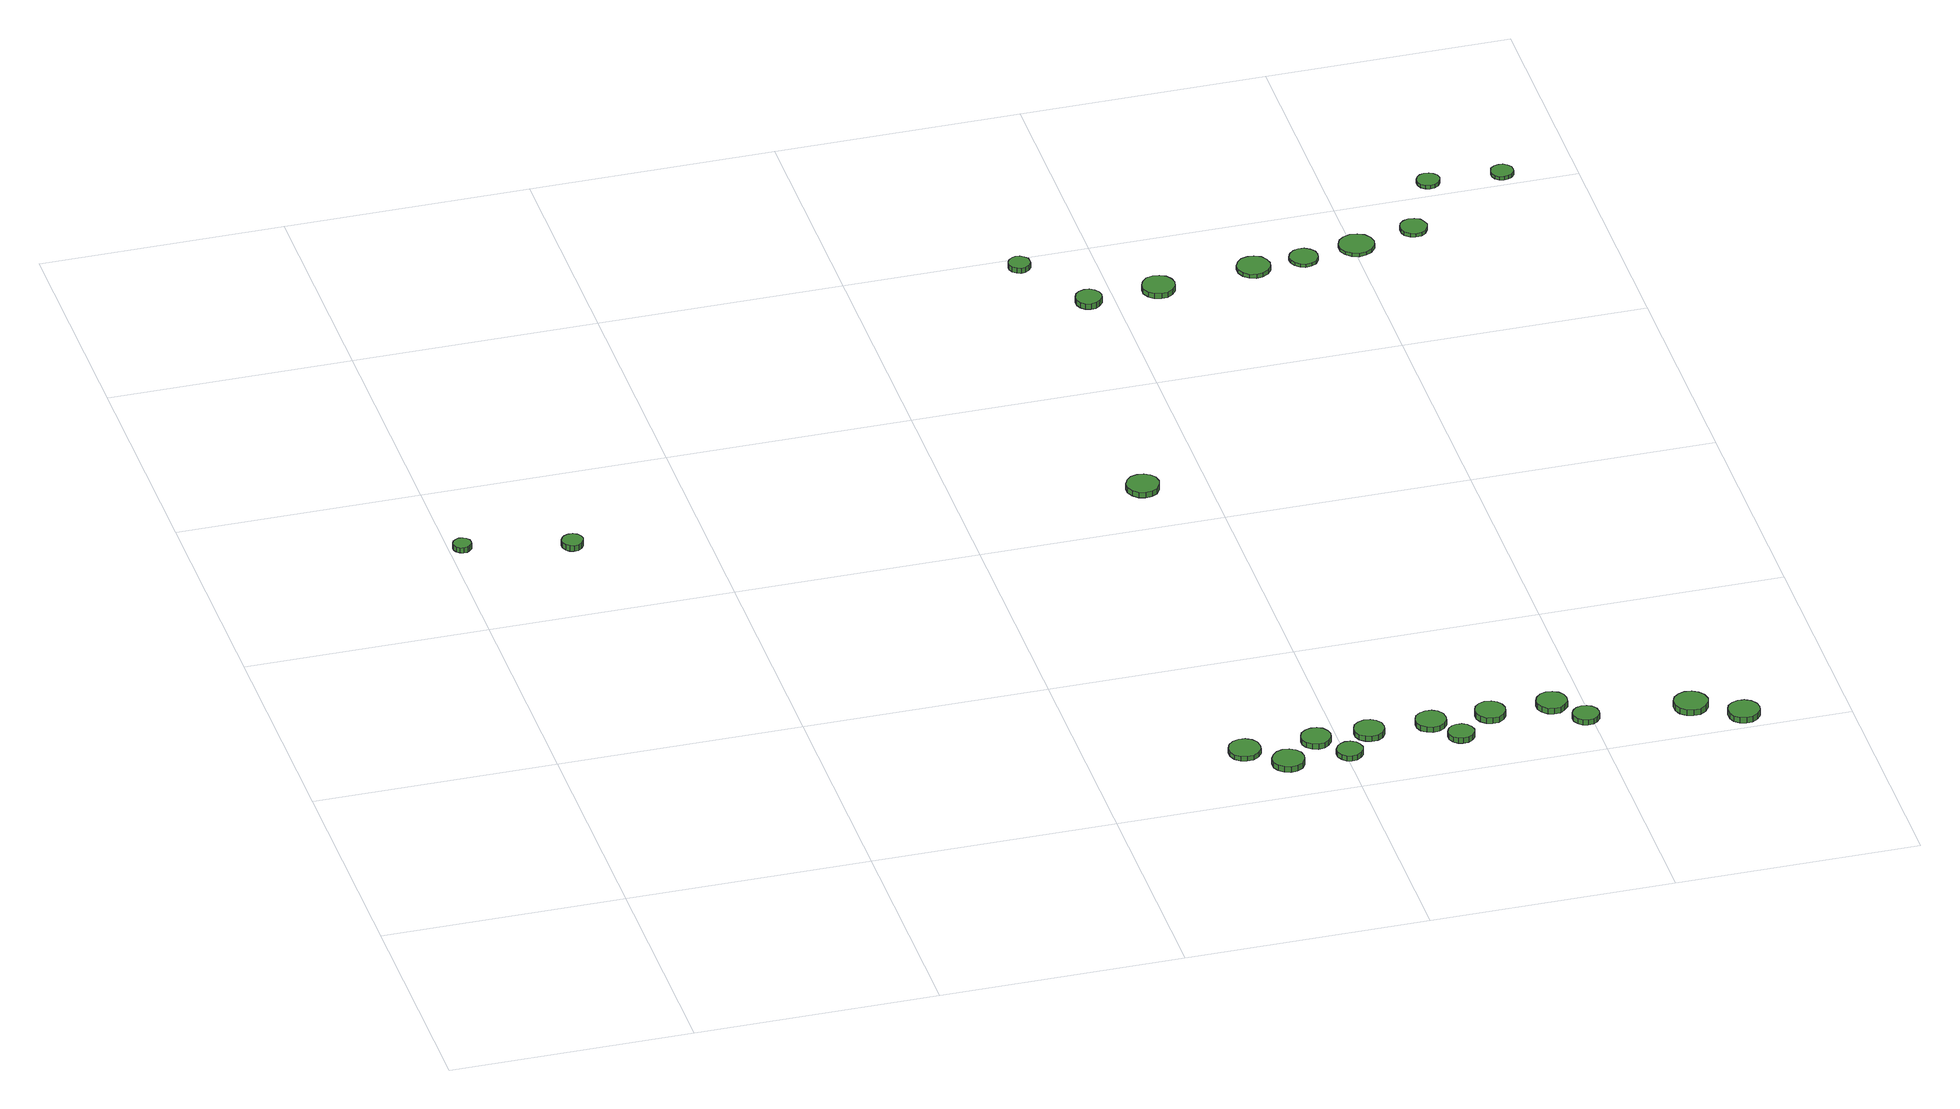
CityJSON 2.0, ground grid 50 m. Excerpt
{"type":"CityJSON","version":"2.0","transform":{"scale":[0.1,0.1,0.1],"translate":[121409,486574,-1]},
"CityObjects":{
"tree1":{"type":"SolitaryVegetationObject","attributes":{"function":"something"},"geometry":[{"type":"MultiSurface","lod":"1","boundaries":[[[0,1,2,3,4,5,6,7,8,9,10,11,12,13,14]],[[15,16,17,18,19,20,21,22,23,24,25,26,27,28,29]],[[0,29,28,1]],[[1,28,27,2]],[[2,27,26,3]],[[3,26,25,4]],[[4,25,24,5]],[[5,24,23,6]],[[6,23,22,7]],[[7,22,21,8]],[[8,21,20,9]],[[9,20,19,10]],[[10,19,18,11]],[[11,18,17,12]],[[12,17,16,13]],[[13,16,15,14]],[[14,15,29,0]]]}]},
"tree2":{"type":"SolitaryVegetationObject","attributes":{"function":"something"},"geometry":[{"type":"MultiSurface","lod":"1","boundaries":[[[30,31,32,33,34,35,36,37,38,39,40,41,42,43,44]],[[45,46,47,48,49,50,51,52,53,54,55,56,57,58,59]],[[30,59,58,31]],[[31,58,57,32]],[[32,57,56,33]],[[33,56,55,34]],[[34,55,54,35]],[[35,54,53,36]],[[36,53,52,37]],[[37,52,51,38]],[[38,51,50,39]],[[39,50,49,40]],[[40,49,48,41]],[[41,48,47,42]],[[42,47,46,43]],[[43,46,45,44]],[[44,45,59,30]]]}]},
"tree3":{"type":"SolitaryVegetationObject","attributes":{"function":"something"},"geometry":[{"type":"MultiSurface","lod":"1","boundaries":[[[60,61,62,63,64,65,66,67,68,69,70,71,72,73,74]],[[75,76,77,78,79,80,81,82,83,84,85,86,87,88,89]],[[60,89,88,61]],[[61,88,87,62]],[[62,87,86,63]],[[63,86,85,64]],[[64,85,84,65]],[[65,84,83,66]],[[66,83,82,67]],[[67,82,81,68]],[[68,81,80,69]],[[69,80,79,70]],[[70,79,78,71]],[[71,78,77,72]],[[72,77,76,73]],[[73,76,75,74]],[[74,75,89,60]]]}]},
"tree4":{"type":"SolitaryVegetationObject","attributes":{"function":"something"},"geometry":[{"type":"MultiSurface","lod":"1","boundaries":[[[90,91,92,93,94,95,96,97,98,99,100,101,102,103,104]],[[105,106,107,108,109,110,111,112,113,114,115,116,117,118,119]],[[90,119,118,91]],[[91,118,117,92]],[[92,117,116,93]],[[93,116,115,94]],[[94,115,114,95]],[[95,114,113,96]],[[96,113,112,97]],[[97,112,111,98]],[[98,111,110,99]],[[99,110,109,100]],[[100,109,108,101]],[[101,108,107,102]],[[102,107,106,103]],[[103,106,105,104]],[[104,105,119,90]]]}]},
"tree5":{"type":"SolitaryVegetationObject","attributes":{"function":"something"},"geometry":[{"type":"MultiSurface","lod":"1","boundaries":[[[120,121,122,123,124,125,126,127,128,129,130,131,132,133,134]],[[135,136,137,138,139,140,141,142,143,144,145,146,147,148,149]],[[120,149,148,121]],[[121,148,147,122]],[[122,147,146,123]],[[123,146,145,124]],[[124,145,144,125]],[[125,144,143,126]],[[126,143,142,127]],[[127,142,141,128]],[[128,141,140,129]],[[129,140,139,130]],[[130,139,138,131]],[[131,138,137,132]],[[132,137,136,133]],[[133,136,135,134]],[[134,135,149,120]]]}]},
"tree6":{"type":"SolitaryVegetationObject","attributes":{"function":"something"},"geometry":[{"type":"MultiSurface","lod":"1","boundaries":[[[150,151,152,153,154,155,156,157,158,159,160,161,162,163,164]],[[165,166,167,168,169,170,171,172,173,174,175,176,177,178,179]],[[150,179,178,151]],[[151,178,177,152]],[[152,177,176,153]],[[153,176,175,154]],[[154,175,174,155]],[[155,174,173,156]],[[156,173,172,157]],[[157,172,171,158]],[[158,171,170,159]],[[159,170,169,160]],[[160,169,168,161]],[[161,168,167,162]],[[162,167,166,163]],[[163,166,165,164]],[[164,165,179,150]]]}]},
"tree7":{"type":"SolitaryVegetationObject","attributes":{"function":"something"},"geometry":[{"type":"MultiSurface","lod":"1","boundaries":[[[180,181,182,183,184,185,186,187,188,189,190,191,192,193,194]],[[195,196,197,198,199,200,201,202,203,204,205,206,207,208,209]],[[180,209,208,181]],[[181,208,207,182]],[[182,207,206,183]],[[183,206,205,184]],[[184,205,204,185]],[[185,204,203,186]],[[186,203,202,187]],[[187,202,201,188]],[[188,201,200,189]],[[189,200,199,190]],[[190,199,198,191]],[[191,198,197,192]],[[192,197,196,193]],[[193,196,195,194]],[[194,195,209,180]]]}]},
"tree8":{"type":"SolitaryVegetationObject","attributes":{"function":"something"},"geometry":[{"type":"MultiSurface","lod":"1","boundaries":[[[210,211,212,213,214,215,216,217,218,219,220,221,222,223,224]],[[225,226,227,228,229,230,231,232,233,234,235,236,237,238,239]],[[210,239,238,211]],[[211,238,237,212]],[[212,237,236,213]],[[213,236,235,214]],[[214,235,234,215]],[[215,234,233,216]],[[216,233,232,217]],[[217,232,231,218]],[[218,231,230,219]],[[219,230,229,220]],[[220,229,228,221]],[[221,228,227,222]],[[222,227,226,223]],[[223,226,225,224]],[[224,225,239,210]]]}]},
"tree9":{"type":"SolitaryVegetationObject","attributes":{"function":"something"},"geometry":[{"type":"MultiSurface","lod":"1","boundaries":[[[240,241,242,243,244,245,246,247,248,249,250,251,252,253,254]],[[255,256,257,258,259,260,261,262,263,264,265,266,267,268,269]],[[240,269,268,241]],[[241,268,267,242]],[[242,267,266,243]],[[243,266,265,244]],[[244,265,264,245]],[[245,264,263,246]],[[246,263,262,247]],[[247,262,261,248]],[[248,261,260,249]],[[249,260,259,250]],[[250,259,258,251]],[[251,258,257,252]],[[252,257,256,253]],[[253,256,255,254]],[[254,255,269,240]]]}]},
"tree10":{"type":"SolitaryVegetationObject","attributes":{"function":"something"},"geometry":[{"type":"MultiSurface","lod":"1","boundaries":[[[270,271,272,273,274,275,276,277,278,279,280,281,282,283,284]],[[285,286,287,288,289,290,291,292,293,294,295,296,297,298,299]],[[270,299,298,271]],[[271,298,297,272]],[[272,297,296,273]],[[273,296,295,274]],[[274,295,294,275]],[[275,294,293,276]],[[276,293,292,277]],[[277,292,291,278]],[[278,291,290,279]],[[279,290,289,280]],[[280,289,288,281]],[[281,288,287,282]],[[282,287,286,283]],[[283,286,285,284]],[[284,285,299,270]]]}]},
"tree11":{"type":"SolitaryVegetationObject","attributes":{"function":"something"},"geometry":[{"type":"MultiSurface","lod":"1","boundaries":[[[300,301,302,303,304,305,306,307,308,309,310,311,312,313,314]],[[315,316,317,318,319,320,321,322,323,324,325,326,327,328,329]],[[300,329,328,301]],[[301,328,327,302]],[[302,327,326,303]],[[303,326,325,304]],[[304,325,324,305]],[[305,324,323,306]],[[306,323,322,307]],[[307,322,321,308]],[[308,321,320,309]],[[309,320,319,310]],[[310,319,318,311]],[[311,318,317,312]],[[312,317,316,313]],[[313,316,315,314]],[[314,315,329,300]]]}]},
"tree12":{"type":"SolitaryVegetationObject","attributes":{"function":"something"},"geometry":[{"type":"MultiSurface","lod":"1","boundaries":[[[330,331,332,333,334,335,336,337,338,339,340,341,342,343,344]],[[345,346,347,348,349,350,351,352,353,354,355,356,357,358,359]],[[330,359,358,331]],[[331,358,357,332]],[[332,357,356,333]],[[333,356,355,334]],[[334,355,354,335]],[[335,354,353,336]],[[336,353,352,337]],[[337,352,351,338]],[[338,351,350,339]],[[339,350,349,340]],[[340,349,348,341]],[[341,348,347,342]],[[342,347,346,343]],[[343,346,345,344]],[[344,345,359,330]]]}]},
"tree13":{"type":"SolitaryVegetationObject","attributes":{"function":"something"},"geometry":[{"type":"MultiSurface","lod":"1","boundaries":[[[360,361,362,363,364,365,366,367,368,369,370,371,372,373,374]],[[375,376,377,378,379,380,381,382,383,384,385,386,387,388,389]],[[360,389,388,361]],[[361,388,387,362]],[[362,387,386,363]],[[363,386,385,364]],[[364,385,384,365]],[[365,384,383,366]],[[366,383,382,367]],[[367,382,381,368]],[[368,381,380,369]],[[369,380,379,370]],[[370,379,378,371]],[[371,378,377,372]],[[372,377,376,373]],[[373,376,375,374]],[[374,375,389,360]]]}]},
"tree14":{"type":"SolitaryVegetationObject","attributes":{"function":"something"},"geometry":[{"type":"MultiSurface","lod":"1","boundaries":[[[390,391,392,393,394,395,396,397,398,399,400,401,402,403,404]],[[405,406,407,408,409,410,411,412,413,414,415,416,417,418,419]],[[390,419,418,391]],[[391,418,417,392]],[[392,417,416,393]],[[393,416,415,394]],[[394,415,414,395]],[[395,414,413,396]],[[396,413,412,397]],[[397,412,411,398]],[[398,411,410,399]],[[399,410,409,400]],[[400,409,408,401]],[[401,408,407,402]],[[402,407,406,403]],[[403,406,405,404]],[[404,405,419,390]]]}]},
"tree15":{"type":"SolitaryVegetationObject","attributes":{"function":"something"},"geometry":[{"type":"MultiSurface","lod":"1","boundaries":[[[420,421,422,423,424,425,426,427,428,429,430,431,432,433,434]],[[435,436,437,438,439,440,441,442,443,444,445,446,447,448,449]],[[420,449,448,421]],[[421,448,447,422]],[[422,447,446,423]],[[423,446,445,424]],[[424,445,444,425]],[[425,444,443,426]],[[426,443,442,427]],[[427,442,441,428]],[[428,441,440,429]],[[429,440,439,430]],[[430,439,438,431]],[[431,438,437,432]],[[432,437,436,433]],[[433,436,435,434]],[[434,435,449,420]]]}]},
"tree16":{"type":"SolitaryVegetationObject","attributes":{"function":"something"},"geometry":[{"type":"MultiSurface","lod":"1","boundaries":[[[450,451,452,453,454,455,456,457,458,459,460,461,462,463,464]],[[465,466,467,468,469,470,471,472,473,474,475,476,477,478,479]],[[450,479,478,451]],[[451,478,477,452]],[[452,477,476,453]],[[453,476,475,454]],[[454,475,474,455]],[[455,474,473,456]],[[456,473,472,457]],[[457,472,471,458]],[[458,471,470,459]],[[459,470,469,460]],[[460,469,468,461]],[[461,468,467,462]],[[462,467,466,463]],[[463,466,465,464]],[[464,465,479,450]]]}]},
"tree17":{"type":"SolitaryVegetationObject","attributes":{"function":"something"},"geometry":[{"type":"MultiSurface","lod":"1","boundaries":[[[480,481,482,483,484,485,486,487,488,489,490,491,492,493,494]],[[495,496,497,498,499,500,501,502,503,504,505,506,507,508,509]],[[480,509,508,481]],[[481,508,507,482]],[[482,507,506,483]],[[483,506,505,484]],[[484,505,504,485]],[[485,504,503,486]],[[486,503,502,487]],[[487,502,501,488]],[[488,501,500,489]],[[489,500,499,490]],[[490,499,498,491]],[[491,498,497,492]],[[492,497,496,493]],[[493,496,495,494]],[[494,495,509,480]]]}]},
"tree18":{"type":"SolitaryVegetationObject","attributes":{"function":"something"},"geometry":[{"type":"MultiSurface","lod":"1","boundaries":[[[510,511,512,513,514,515,516,517,518,519,520,521,522,523,524]],[[525,526,527,528,529,530,531,532,533,534,535,536,537,538,539]],[[510,539,538,511]],[[511,538,537,512]],[[512,537,536,513]],[[513,536,535,514]],[[514,535,534,515]],[[515,534,533,516]],[[516,533,532,517]],[[517,532,531,518]],[[518,531,530,519]],[[519,530,529,520]],[[520,529,528,521]],[[521,528,527,522]],[[522,527,526,523]],[[523,526,525,524]],[[524,525,539,510]]]}]},
"tree19":{"type":"SolitaryVegetationObject","attributes":{"function":"something"},"geometry":[{"type":"MultiSurface","lod":"1","boundaries":[[[540,541,542,543,544,545,546,547,548,549,550,551,552,553,554]],[[555,556,557,558,559,560,561,562,563,564,565,566,567,568,569]],[[540,569,568,541]],[[541,568,567,542]],[[542,567,566,543]],[[543,566,565,544]],[[544,565,564,545]],[[545,564,563,546]],[[546,563,562,547]],[[547,562,561,548]],[[548,561,560,549]],[[549,560,559,550]],[[550,559,558,551]],[[551,558,557,552]],[[552,557,556,553]],[[553,556,555,554]],[[554,555,569,540]]]}]},
"tree20":{"type":"SolitaryVegetationObject","attributes":{"function":"something"},"geometry":[{"type":"MultiSurface","lod":"1","boundaries":[[[570,571,572,573,574,575,576,577,578,579,580,581,582,583,584]],[[585,586,587,588,589,590,591,592,593,594,595,596,597,598,599]],[[570,599,598,571]],[[571,598,597,572]],[[572,597,596,573]],[[573,596,595,574]],[[574,595,594,575]],[[575,594,593,576]],[[576,593,592,577]],[[577,592,591,578]],[[578,591,590,579]],[[579,590,589,580]],[[580,589,588,581]],[[581,588,587,582]],[[582,587,586,583]],[[583,586,585,584]],[[584,585,599,570]]]}]},
"tree21":{"type":"SolitaryVegetationObject","attributes":{"function":"something"},"geometry":[{"type":"MultiSurface","lod":"1","boundaries":[[[600,601,602,603,604,605,606,607,608,609,610,611,612,613,614]],[[615,616,617,618,619,620,621,622,623,624,625,626,627,628,629]],[[600,629,628,601]],[[601,628,627,602]],[[602,627,626,603]],[[603,626,625,604]],[[604,625,624,605]],[[605,624,623,606]],[[606,623,622,607]],[[607,622,621,608]],[[608,621,620,609]],[[609,620,619,610]],[[610,619,618,611]],[[611,618,617,612]],[[612,617,616,613]],[[613,616,615,614]],[[614,615,629,600]]]}]},
"tree22":{"type":"SolitaryVegetationObject","attributes":{"function":"something"},"geometry":[{"type":"MultiSurface","lod":"1","boundaries":[[[630,631,632,633,634,635,636,637,638,639,640,641,642,643,644]],[[645,646,647,648,649,650,651,652,653,654,655,656,657,658,659]],[[630,659,658,631]],[[631,658,657,632]],[[632,657,656,633]],[[633,656,655,634]],[[634,655,654,635]],[[635,654,653,636]],[[636,653,652,637]],[[637,652,651,638]],[[638,651,650,639]],[[639,650,649,640]],[[640,649,648,641]],[[641,648,647,642]],[[642,647,646,643]],[[643,646,645,644]],[[644,645,659,630]]]}]},
"tree23":{"type":"SolitaryVegetationObject","attributes":{"function":"something"},"geometry":[{"type":"MultiSurface","lod":"1","boundaries":[[[660,661,662,663,664,665,666,667,668,669,670,671,672,673,674]],[[675,676,677,678,679,680,681,682,683,684,685,686,687,688,689]],[[660,689,688,661]],[[661,688,687,662]],[[662,687,686,663]],[[663,686,685,664]],[[664,685,684,665]],[[665,684,683,666]],[[666,683,682,667]],[[667,682,681,668]],[[668,681,680,669]],[[669,680,679,670]],[[670,679,678,671]],[[671,678,677,672]],[[672,677,676,673]],[[673,676,675,674]],[[674,675,689,660]]]}]},
"tree24":{"type":"SolitaryVegetationObject","attributes":{"function":"something"},"geometry":[{"type":"MultiSurface","lod":"1","boundaries":[[[690,691,692,693,694,695,696,697,698,699,700,701,702,703,704]],[[705,706,707,708,709,710,711,712,713,714,715,716,717,718,719]],[[690,719,718,691]],[[691,718,717,692]],[[692,717,716,693]],[[693,716,715,694]],[[694,715,714,695]],[[695,714,713,696]],[[696,713,712,697]],[[697,712,711,698]],[[698,711,710,699]],[[699,710,709,700]],[[700,709,708,701]],[[701,708,707,702]],[[702,707,706,703]],[[703,706,705,704]],[[704,705,719,690]]]}]}
},
"vertices":[
[40,1278,31],[39,1286,31],[34,1292,31],[28,1296,31],[20,1297,31],[13,1294,31],[7,1289,31],[4,1282,31],[4,1275,31],[7,1268,31],[13,1263,31],[20,1260,31],[28,1261,31],[34,1265,31],[39,1271,31],[39,1271,19],[34,1265,19],[28,1261,19],[20,1260,19],[13,1263,19],[7,1268,19],[4,1275,19],[4,1282,19],[7,1289,19],[13,1294,19],[20,1297,19],[28,1296,19],[34,1292,19],[39,1286,19],[40,1278,19],
[258,1240,25],[256,1249,25],[251,1257,25],[243,1261,25],[234,1262,25],[225,1259,25],[219,1253,25],[215,1245,25],[215,1236,25],[219,1227,25],[225,1221,25],[234,1218,25],[243,1219,25],[251,1224,25],[256,1231,25],[256,1231,12],[251,1224,12],[243,1219,12],[234,1218,12],[225,1221,12],[219,1227,12],[215,1236,12],[215,1245,12],[219,1253,12],[225,1259,12],[234,1262,12],[243,1261,12],[251,1257,12],[256,1249,12],[258,1240,12],
[1342,177,19],[1340,190,19],[1332,201,19],[1320,208,19],[1307,209,19],[1294,205,19],[1284,196,19],[1279,184,19],[1279,170,19],[1284,158,19],[1294,149,19],[1307,145,19],[1320,146,19],[1332,153,19],[1340,164,19],[1340,164,8],[1332,153,8],[1320,146,8],[1307,145,8],[1294,149,8],[1284,158,8],[1279,170,8],[1279,184,8],[1284,196,8],[1294,205,8],[1307,209,8],[1320,208,8],[1332,201,8],[1340,190,8],[1342,177,8],
[1414,114,22],[1412,127,22],[1404,138,22],[1392,145,22],[1379,147,22],[1366,142,22],[1356,133,22],[1350,121,22],[1350,107,22],[1356,95,22],[1366,86,22],[1379,82,22],[1392,83,22],[1404,90,22],[1412,101,22],[1412,101,9],[1404,90,9],[1392,83,9],[1379,82,9],[1366,86,9],[1356,95,9],[1350,107,9],[1350,121,9],[1356,133,9],[1366,142,9],[1379,147,9],[1392,145,9],[1404,138,9],[1412,127,9],[1414,114,9],
[1486,177,21],[1483,189,21],[1476,200,21],[1465,206,21],[1453,207,21],[1441,203,21],[1431,195,21],[1426,183,21],[1426,171,21],[1431,159,21],[1441,151,21],[1453,147,21],[1465,148,21],[1476,155,21],[1483,165,21],[1483,165,9],[1476,155,9],[1465,148,9],[1453,147,9],[1441,151,9],[1431,159,9],[1426,171,9],[1426,183,9],[1431,195,9],[1441,203,9],[1453,207,9],[1465,206,9],[1476,200,9],[1483,189,9],[1486,177,9],
[1534,112,23],[1531,123,23],[1525,132,23],[1515,138,23],[1504,139,23],[1494,135,23],[1486,128,23],[1481,118,23],[1481,107,23],[1486,97,23],[1494,89,23],[1504,86,23],[1515,87,23],[1525,93,23],[1531,101,23],[1531,101,11],[1525,93,11],[1515,87,11],[1504,86,11],[1494,89,11],[1486,97,11],[1481,107,11],[1481,118,11],[1486,128,11],[1494,135,11],[1504,139,11],[1515,138,11],[1525,132,11],[1531,123,11],[1534,112,11],
[1595,176,21],[1592,189,21],[1585,199,21],[1574,206,21],[1561,207,21],[1549,203,21],[1539,195,21],[1534,183,21],[1534,170,21],[1539,158,21],[1549,150,21],[1561,146,21],[1574,147,21],[1585,153,21],[1592,164,21],[1592,164,9],[1585,153,9],[1574,147,9],[1561,146,9],[1549,150,9],[1539,158,9],[1534,170,9],[1534,183,9],[1539,195,9],[1549,203,9],[1561,207,9],[1574,206,9],[1585,199,9],[1592,189,9],[1595,176,9],
[1404,1139,22],[1401,1153,22],[1393,1164,22],[1381,1171,22],[1367,1172,22],[1354,1168,22],[1344,1159,22],[1338,1146,22],[1338,1132,22],[1344,1120,22],[1354,1110,22],[1367,1106,22],[1381,1108,22],[1393,1114,22],[1401,1126,22],[1401,1126,9],[1393,1114,9],[1381,1108,9],[1367,1106,9],[1354,1110,9],[1344,1120,9],[1338,1132,9],[1338,1146,9],[1344,1159,9],[1354,1168,9],[1367,1172,9],[1381,1171,9],[1393,1164,9],[1401,1153,9],[1404,1139,9],
[1720,176,21],[1718,188,21],[1710,199,21],[1699,205,21],[1686,206,21],[1674,202,21],[1664,194,21],[1659,182,21],[1659,169,21],[1664,157,21],[1674,149,21],[1686,145,21],[1699,146,21],[1710,153,21],[1718,163,21],[1718,163,9],[1710,153,9],[1699,146,9],[1686,145,9],[1674,149,9],[1664,157,9],[1659,169,9],[1659,182,9],[1664,194,9],[1674,202,9],[1686,206,9],[1699,205,9],[1710,199,9],[1718,188,9],[1720,176,9],
[1761,113,24],[1758,124,24],[1752,133,24],[1742,138,24],[1731,139,24],[1721,136,24],[1713,129,24],[1708,118,24],[1708,107,24],[1713,97,24],[1721,90,24],[1731,87,24],[1742,88,24],[1752,93,24],[1758,102,24],[1758,102,12],[1752,93,12],[1742,88,12],[1731,87,12],[1721,90,12],[1713,97,12],[1708,107,12],[1708,118,12],[1713,129,12],[1721,136,12],[1731,139,12],[1742,138,12],[1752,133,12],[1758,124,12],[1761,113,12],
[1841,175,22],[1838,187,22],[1831,198,22],[1820,204,22],[1807,206,22],[1795,202,22],[1785,193,22],[1780,181,22],[1780,168,22],[1785,157,22],[1795,148,22],[1807,144,22],[1820,145,22],[1831,152,22],[1838,162,22],[1838,162,9],[1831,152,9],[1820,145,9],[1807,144,9],[1795,148,9],[1785,157,9],[1780,168,9],[1780,181,9],[1785,193,9],[1795,202,9],[1807,206,9],[1820,204,9],[1831,198,9],[1838,187,9],[1841,175,9],
[1371,1967,22],[1370,1976,22],[1364,1983,22],[1356,1988,22],[1347,1989,22],[1339,1986,22],[1332,1980,22],[1328,1972,22],[1328,1963,22],[1332,1954,22],[1339,1948,22],[1347,1945,22],[1356,1946,22],[1364,1951,22],[1370,1958,22],[1370,1958,10],[1364,1951,10],[1356,1946,10],[1347,1945,10],[1339,1948,10],[1332,1954,10],[1328,1963,10],[1328,1972,10],[1332,1980,10],[1339,1986,10],[1347,1989,10],[1356,1988,10],[1364,1983,10],[1370,1976,10],[1371,1967,10],
[1966,174,23],[1964,187,23],[1956,197,23],[1945,203,23],[1932,205,23],[1920,201,23],[1910,192,23],[1905,180,23],[1905,167,23],[1910,156,23],[1920,147,23],[1932,143,23],[1945,144,23],[1956,151,23],[1964,161,23],[1964,161,10],[1956,151,10],[1945,144,10],[1932,143,10],[1920,147,10],[1910,156,10],[1905,167,10],[1905,180,10],[1910,192,10],[1920,201,10],[1932,205,10],[1945,203,10],[1956,197,10],[1964,187,10],[1966,174,10],
[1473,1807,25],[1471,1818,25],[1464,1827,25],[1455,1833,25],[1444,1834,25],[1433,1830,25],[1425,1823,25],[1421,1813,25],[1421,1802,25],[1425,1792,25],[1433,1784,25],[1444,1781,25],[1455,1782,25],[1464,1788,25],[1471,1797,25],[1471,1797,12],[1464,1788,12],[1455,1782,12],[1444,1781,12],[1433,1784,12],[1425,1792,12],[1421,1802,12],[1421,1813,12],[1425,1823,12],[1433,1830,12],[1444,1834,12],[1455,1833,12],[1464,1827,12],[1471,1818,12],[1473,1807,12],
[2014,110,24],[2012,121,24],[2005,130,24],[1996,135,24],[1985,137,24],[1974,133,24],[1966,126,24],[1961,116,24],[1961,105,24],[1966,95,24],[1974,87,24],[1985,84,24],[1996,85,24],[2005,90,24],[2012,99,24],[2012,99,12],[2005,90,12],[1996,85,12],[1985,84,12],[1974,87,12],[1966,95,12],[1961,105,12],[1961,116,12],[1966,126,12],[1974,133,12],[1985,137,12],[1996,135,12],[2005,130,12],[2012,121,12],[2014,110,12],
[1626,1821,19],[1623,1834,19],[1615,1846,19],[1603,1852,19],[1590,1854,19],[1576,1850,19],[1566,1840,19],[1560,1828,19],[1560,1814,19],[1566,1801,19],[1576,1792,19],[1590,1788,19],[1603,1789,19],[1615,1796,19],[1623,1807,19],[1623,1807,7],[1615,1796,7],[1603,1789,7],[1590,1788,7],[1576,1792,7],[1566,1801,7],[1560,1814,7],[1560,1828,7],[1566,1840,7],[1576,1850,7],[1590,1854,7],[1603,1852,7],[1615,1846,7],[1623,1834,7],[1626,1821,7],
[2232,95,25],[2229,109,25],[2220,121,25],[2208,128,25],[2193,130,25],[2180,125,25],[2169,116,25],[2163,103,25],[2163,88,25],[2169,75,25],[2180,65,25],[2193,61,25],[2208,62,25],[2220,70,25],[2229,81,25],[2229,81,12],[2220,70,12],[2208,62,12],[2193,61,12],[2180,65,12],[2169,75,12],[2163,88,12],[2163,103,12],[2169,116,12],[2180,125,12],[2193,130,12],[2208,128,12],[2220,121,12],[2229,109,12],[2232,95,12],
[2322,38,26],[2319,51,26],[2311,62,26],[2299,69,26],[2286,70,26],[2273,66,26],[2263,57,26],[2258,45,26],[2258,31,26],[2263,19,26],[2273,10,26],[2286,6,26],[2299,7,26],[2311,14,26],[2319,25,26],[2319,25,13],[2311,14,13],[2299,7,13],[2286,6,13],[2273,10,13],[2263,19,13],[2258,31,13],[2258,45,13],[2263,57,13],[2273,66,13],[2286,70,13],[2299,69,13],[2311,62,13],[2319,51,13],[2322,38,13],
[1826,1842,16],[1823,1855,16],[1815,1867,16],[1802,1874,16],[1789,1875,16],[1775,1871,16],[1765,1861,16],[1759,1849,16],[1759,1835,16],[1765,1822,16],[1775,1813,16],[1789,1808,16],[1802,1810,16],[1815,1817,16],[1823,1828,16],[1823,1828,7],[1815,1817,7],[1802,1810,7],[1789,1808,7],[1775,1813,7],[1765,1822,7],[1759,1835,7],[1759,1849,7],[1765,1861,7],[1775,1871,7],[1789,1875,7],[1802,1874,7],[1815,1867,7],[1823,1855,7],[1826,1842,7],
[1925,1849,14],[1923,1861,14],[1916,1870,14],[1905,1877,14],[1893,1878,14],[1882,1874,14],[1873,1866,14],[1868,1855,14],[1868,1843,14],[1873,1832,14],[1882,1824,14],[1893,1820,14],[1905,1821,14],[1916,1827,14],[1923,1837,14],[1923,1837,7],[1916,1827,7],[1905,1821,7],[1893,1820,7],[1882,1824,7],[1873,1832,7],[1868,1843,7],[1868,1855,7],[1873,1866,7],[1882,1874,7],[1893,1878,7],[1905,1877,7],[1916,1870,7],[1923,1861,7],[1925,1849,7],
[2044,1864,15],[2041,1878,15],[2032,1890,15],[2019,1897,15],[2004,1899,15],[1990,1894,15],[1979,1885,15],[1973,1871,15],[1973,1856,15],[1979,1843,15],[1990,1833,15],[2004,1828,15],[2019,1830,15],[2032,1837,15],[2041,1849,15],[2041,1849,7],[2032,1837,7],[2019,1830,7],[2004,1828,7],[1990,1833,7],[1979,1843,7],[1973,1856,7],[1973,1871,7],[1979,1885,7],[1990,1894,7],[2004,1899,7],[2019,1897,7],[2032,1890,7],[2041,1878,7],[2044,1864,7],
[2161,1894,15],[2158,1905,15],[2152,1915,15],[2142,1920,15],[2130,1922,15],[2119,1918,15],[2110,1910,15],[2106,1900,15],[2106,1888,15],[2110,1878,15],[2119,1870,15],[2130,1866,15],[2142,1867,15],[2152,1873,15],[2158,1883,15],[2158,1883,7],[2152,1873,7],[2142,1867,7],[2130,1866,7],[2119,1870,7],[2110,1878,7],[2106,1888,7],[2106,1900,7],[2110,1910,7],[2119,1918,7],[2130,1922,7],[2142,1920,7],[2152,1915,7],[2158,1905,7],[2161,1894,7],
[2229,2048,15],[2227,2058,15],[2221,2065,15],[2213,2070,15],[2203,2071,15],[2194,2068,15],[2187,2062,15],[2183,2053,15],[2183,2043,15],[2187,2034,15],[2194,2028,15],[2203,2025,15],[2213,2026,15],[2221,2031,15],[2227,2039,15],[2227,2039,7],[2221,2031,7],[2213,2026,7],[2203,2025,7],[2194,2028,7],[2187,2034,7],[2183,2043,7],[2183,2053,7],[2187,2062,7],[2194,2068,7],[2203,2071,7],[2213,2070,7],[2221,2065,7],[2227,2058,7],[2229,2048,7],
[2377,2039,15],[2375,2049,15],[2369,2056,15],[2361,2061,15],[2352,2062,15],[2342,2059,15],[2335,2053,15],[2332,2044,15],[2332,2035,15],[2335,2026,15],[2342,2019,15],[2352,2017,15],[2361,2018,15],[2369,2022,15],[2375,2030,15],[2375,2030,7],[2369,2022,7],[2361,2018,7],[2352,2017,7],[2342,2019,7],[2335,2026,7],[2332,2035,7],[2332,2044,7],[2335,2053,7],[2342,2059,7],[2352,2062,7],[2361,2061,7],[2369,2056,7],[2375,2049,7],[2377,2039,7]
]}
